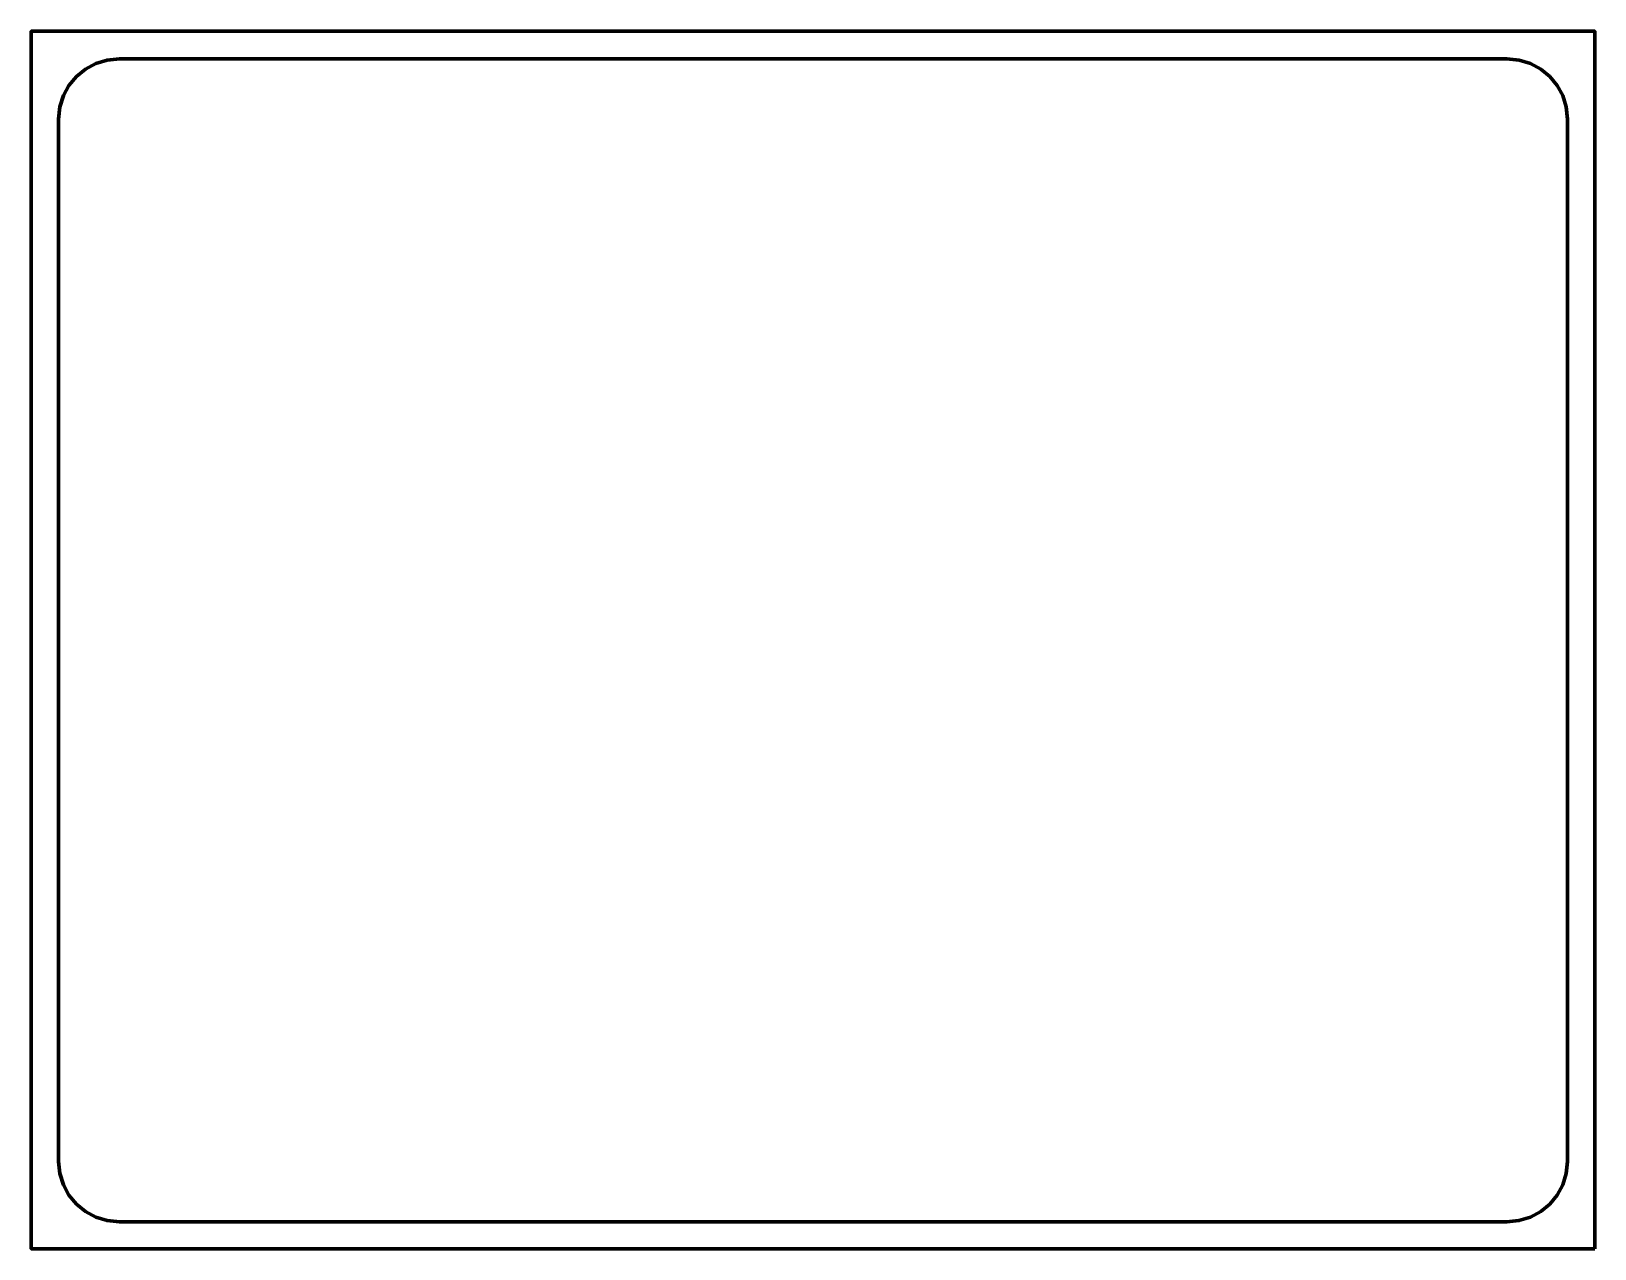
# Model space of a CAD drawing. Header units: millimetres. Extents: x -182 to 392, y -372 to 75.
import ezdxf

# ---------------------------------------------------------------- set-up
doc = ezdxf.new("R2010")
doc.units = ezdxf.units.MM
doc.header["$MEASUREMENT"] = 0
doc.layers.get('0').update_dxf_attribs({"lineweight": 0})
doc.layers.add('Safety', color=7, linetype='Continuous', lineweight=0)

msp = doc.modelspace()

# ---------------------------------------------------------------- linework, layer by layer
at = {"color": 240, "lineweight": 106, "true_color": 0xed2224}
msp.add_lwpolyline([(-171.98, 42.76), (-171.98, -5.08), (-171.98, -52.92), (-171.98, -100.76), (-171.98, -148.6), (-171.98, -196.44), (-171.98, -244.27), (-171.98, -292.11), (-171.98, -339.95), (-171.52, -344.41), (-170.22, -348.57), (-168.16, -352.33), (-165.44, -355.61), (-162.13, -358.31), (-158.34, -360.36), (-154.15, -361.65), (-149.65, -362.1), (-149.64, -362.1), (-149.64, -362.1), (-149.64, -362.1), (-149.64, -362.1), (-149.64, -362.1), (-149.64, -362.1), (-149.64, -362.1), (-149.64, -362.1), (-85.97, -362.1), (-22.31, -362.1), (41.36, -362.1), (105.02, -362.1), (168.69, -362.1), (232.35, -362.1), (296.02, -362.1), (359.69, -362.1), (364.19, -361.65), (368.38, -360.36), (372.17, -358.32), (375.48, -355.62), (378.21, -352.34), (380.27, -348.58), (381.57, -344.42), (382.02, -339.96), (382.02, -339.96), (382.02, -339.96), (382.02, -339.96), (382.02, -339.96), (382.02, -339.95), (382.02, -339.95), (382.02, -339.95), (382.02, -339.95), (382.02, -292.11), (382.02, -244.27), (382.02, -196.44), (382.02, -148.6), (382.02, -100.76), (382.02, -52.92), (382.02, -5.08), (382.02, 42.76), (381.57, 47.22), (380.27, 51.38), (378.21, 55.14), (375.49, 58.41), (372.18, 61.12), (368.39, 63.16), (364.2, 64.45), (359.69, 64.9), (359.69, 64.9), (359.69, 64.9), (359.69, 64.9), (359.69, 64.9), (359.69, 64.9), (359.69, 64.9), (359.69, 64.9), (359.69, 64.9), (296.02, 64.9), (232.35, 64.9), (168.69, 64.9), (105.02, 64.9), (41.36, 64.9), (-22.31, 64.9), (-85.97, 64.9), (-149.64, 64.9), (-154.14, 64.45), (-158.33, 63.16), (-162.13, 61.12), (-165.43, 58.42), (-168.16, 55.14), (-170.22, 51.38), (-171.52, 47.23), (-171.98, 42.77), (-171.98, 42.76), (-171.98, 42.76), (-171.98, 42.76), (-171.98, 42.76), (-171.98, 42.76), (-171.98, 42.76), (-171.98, 42.76)], close=True, dxfattribs=at)
at = {"layer": 'Safety', "color": 240, "lineweight": 106, "true_color": 0xed2224}
msp.add_lwpolyline([(392, -372), (-182, -372), (-182, 75), (392, 75)], close=True, dxfattribs=at)

doc.saveas('drawing.dxf')
